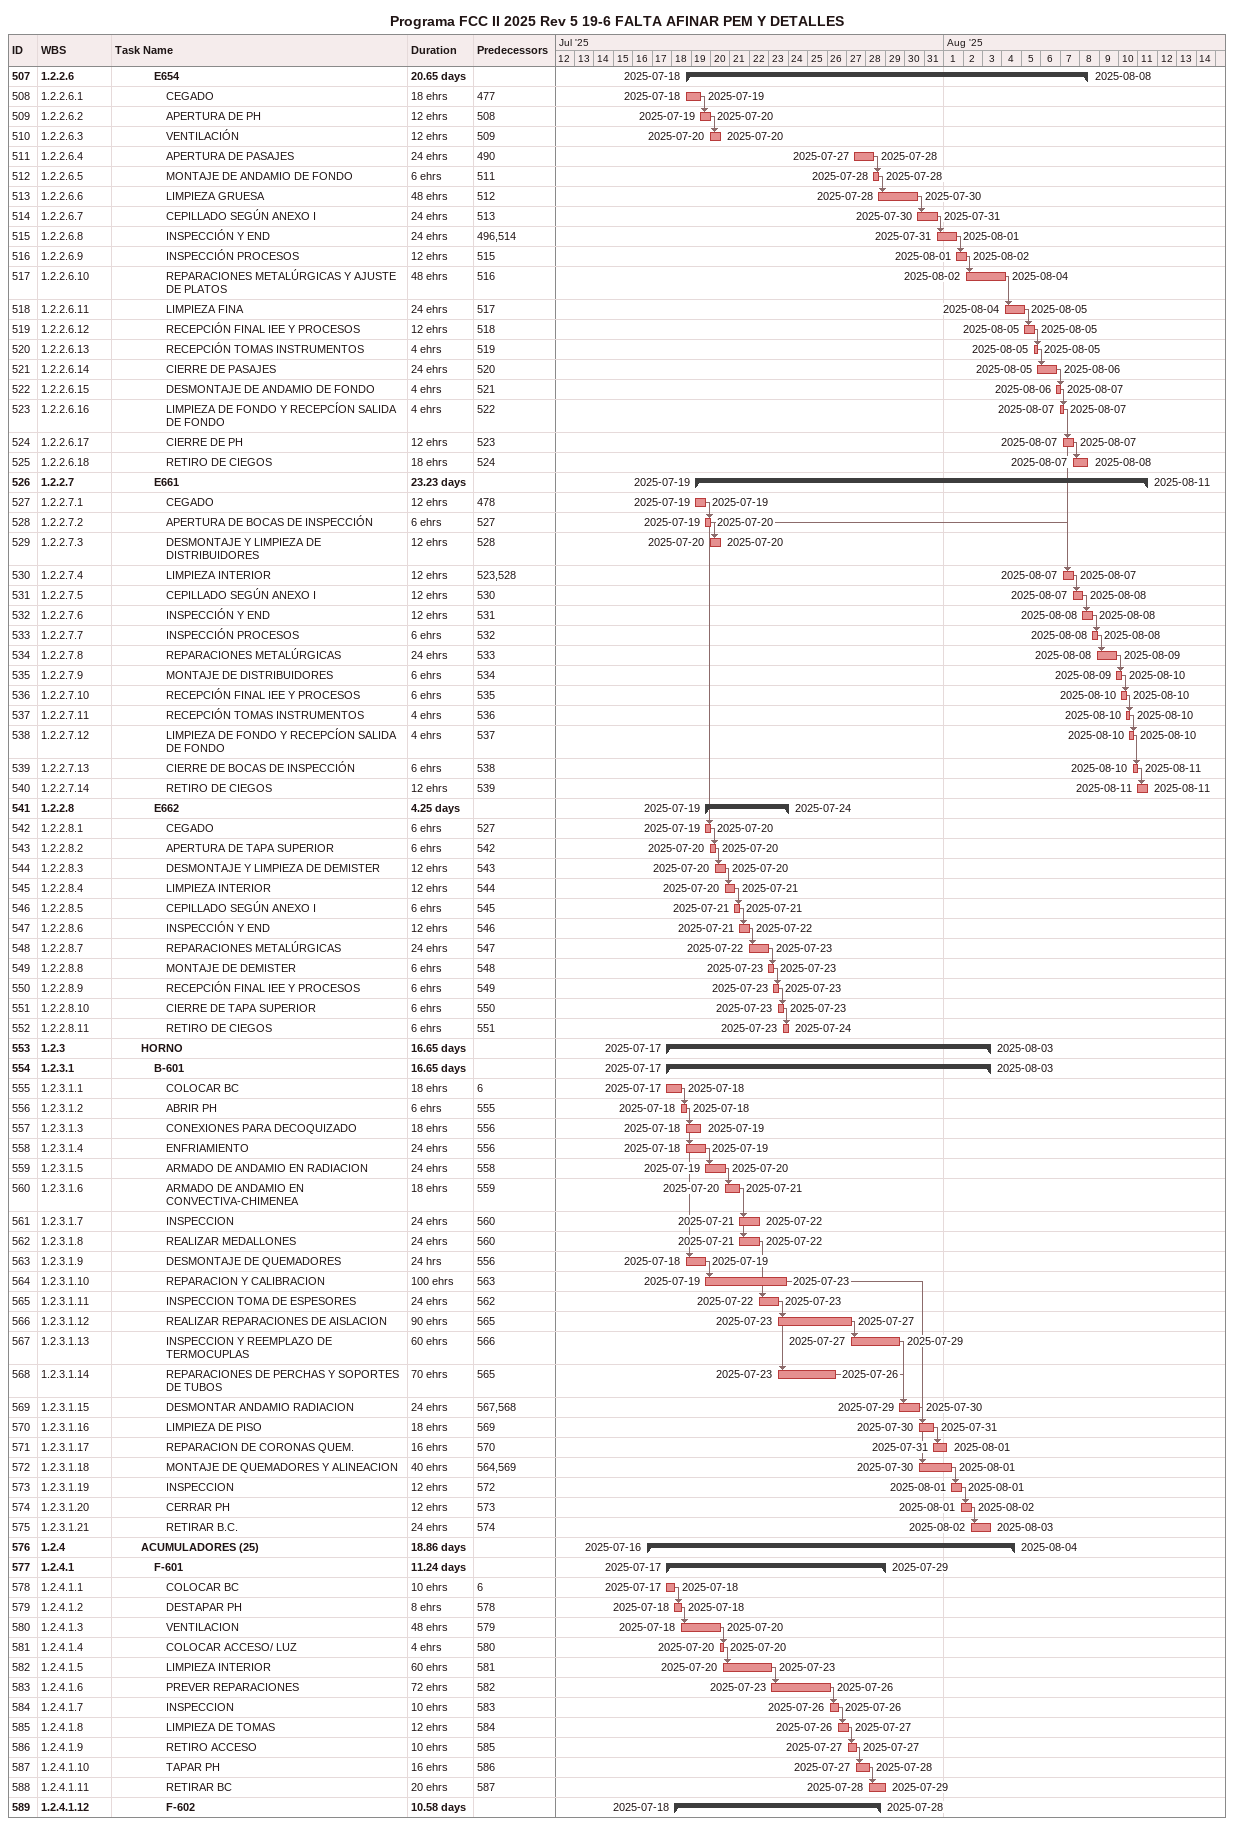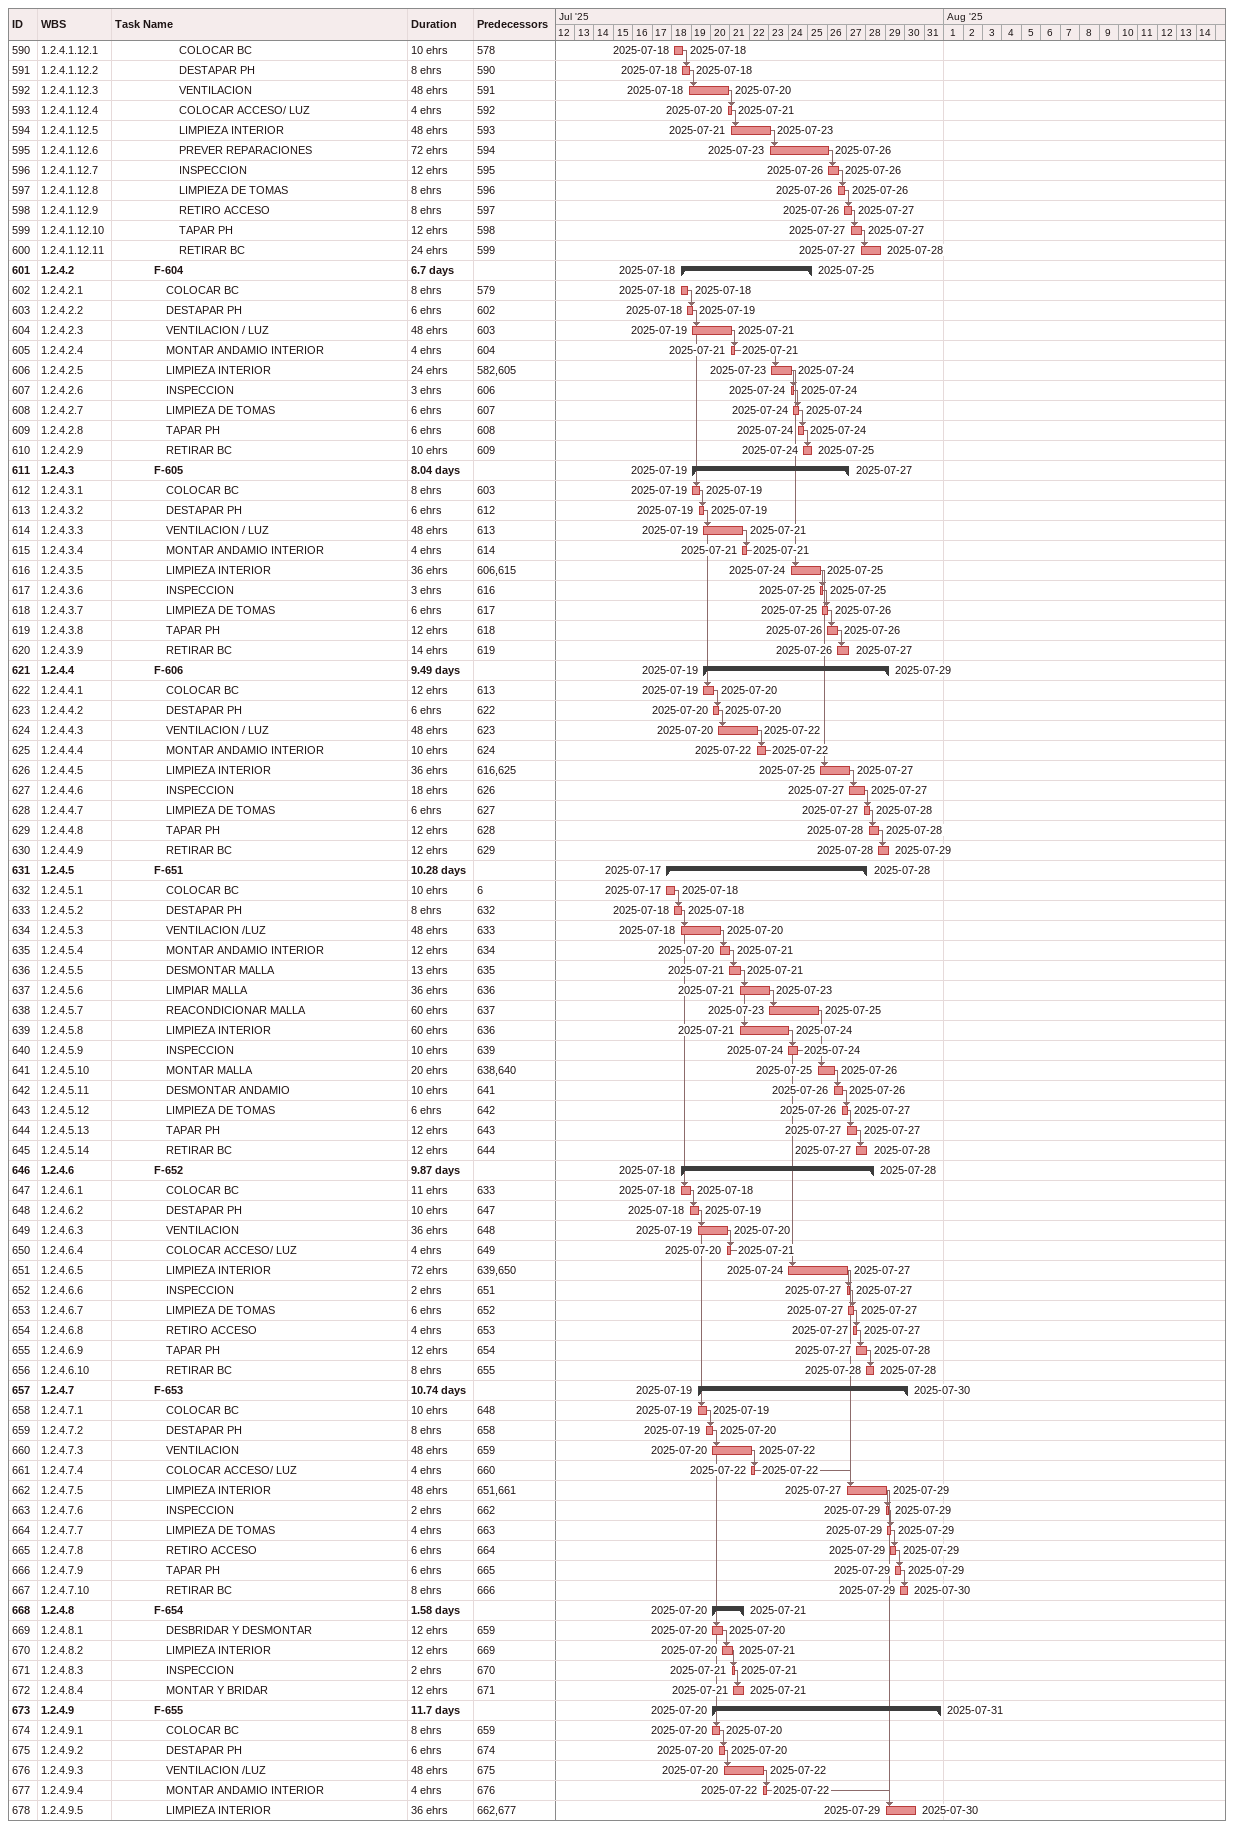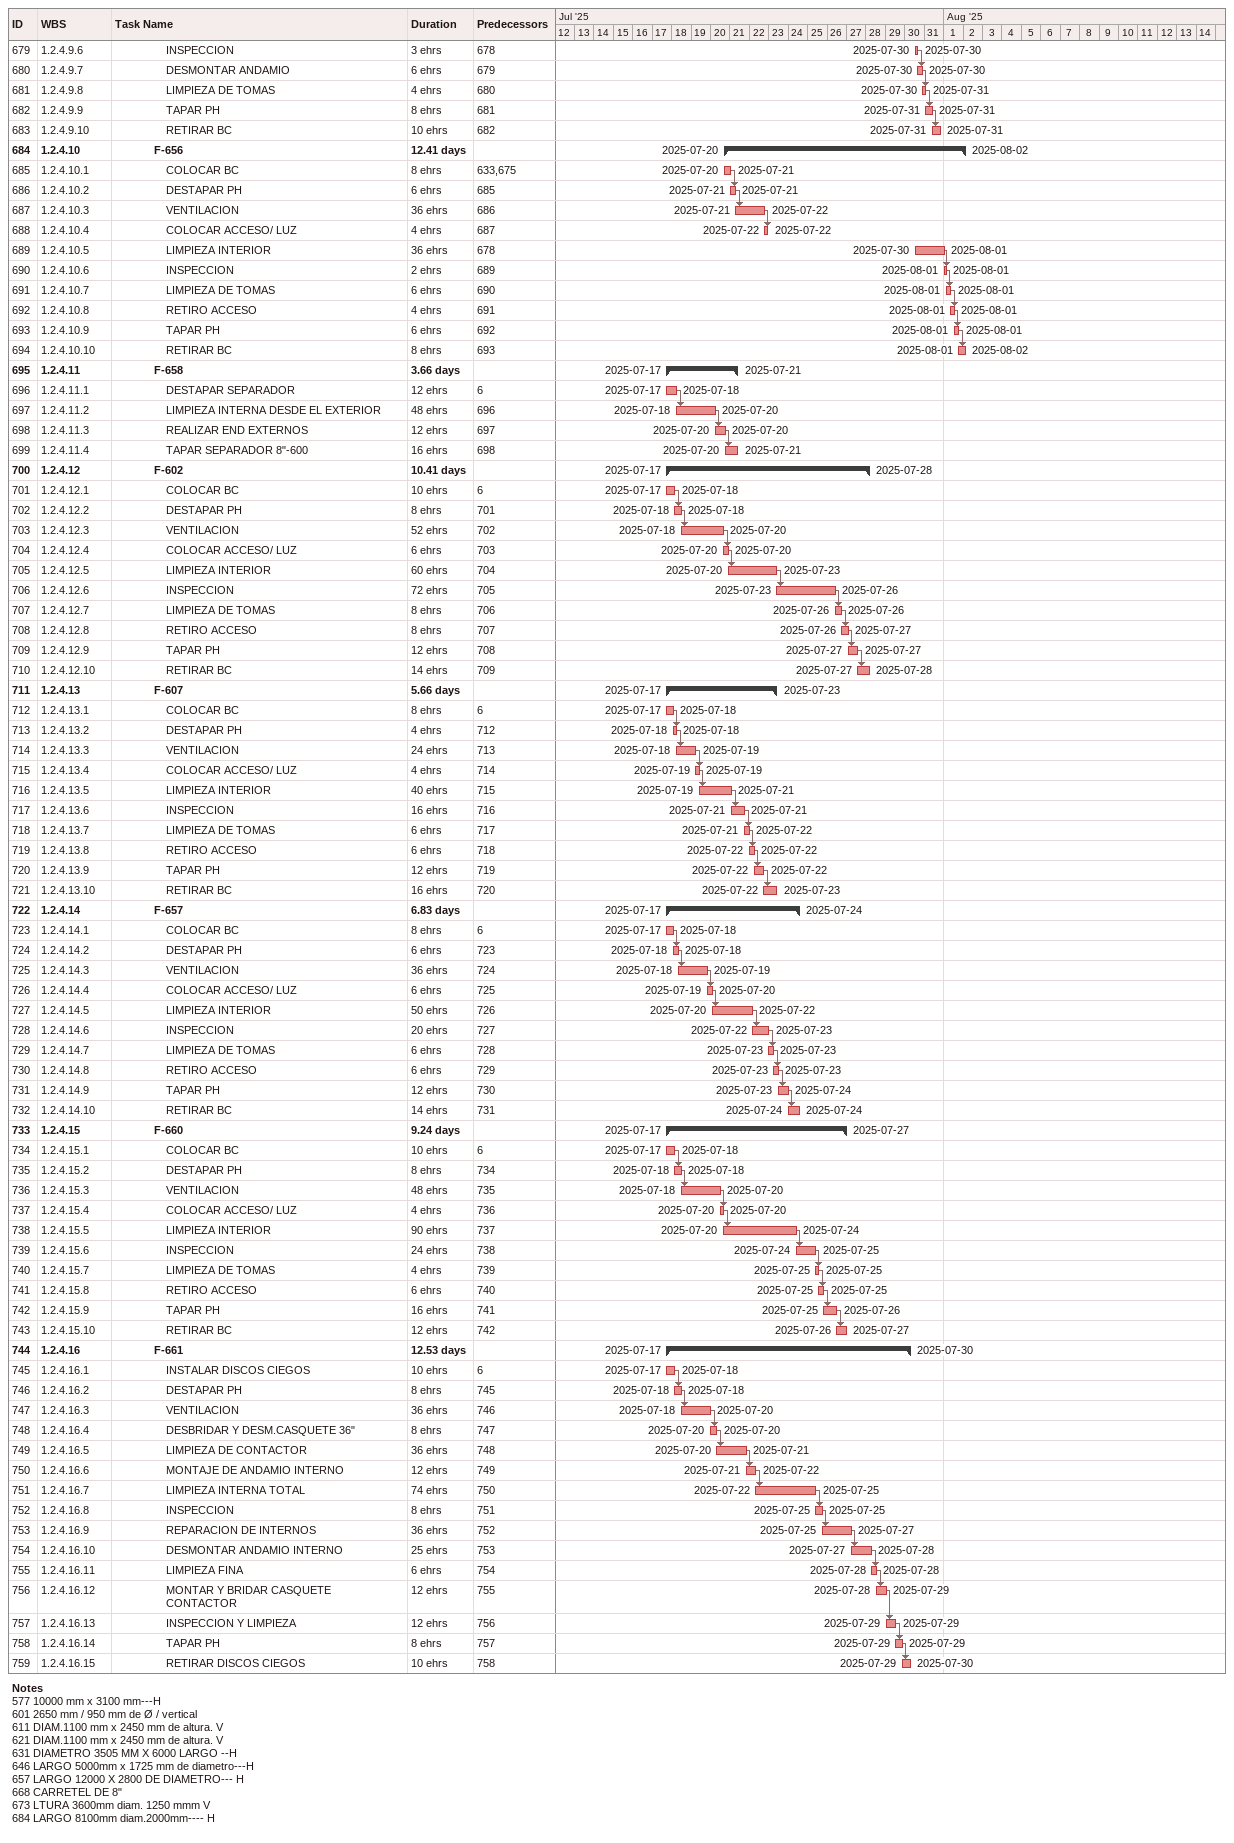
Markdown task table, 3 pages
Programa FCC II 2025 Rev 5 19-6 FALTA AFINAR PEM Y DETALLES

| ID | WBS | Task | Duration | Start | Finish | Predecessors |
|---|---|---|---|---|---|---|
| 507 | 1.2.2.6 | **E654** | 20.65d | 2025-07-18 | 2025-08-08 |  |
| 508 | 1.2.2.6.1 | CEGADO | 18eh | 2025-07-18 | 2025-07-19 | 477 |
| 509 | 1.2.2.6.2 | APERTURA DE PH | 12eh | 2025-07-19 | 2025-07-20 | 508 |
| 510 | 1.2.2.6.3 | VENTILACIÓN | 12eh | 2025-07-20 | 2025-07-20 | 509 |
| 511 | 1.2.2.6.4 | APERTURA DE PASAJES | 24eh | 2025-07-27 | 2025-07-28 | 490 |
| 512 | 1.2.2.6.5 | MONTAJE DE ANDAMIO DE FONDO | 6eh | 2025-07-28 | 2025-07-28 | 511 |
| 513 | 1.2.2.6.6 | LIMPIEZA GRUESA | 48eh | 2025-07-28 | 2025-07-30 | 512 |
| 514 | 1.2.2.6.7 | CEPILLADO SEGÚN ANEXO I | 24eh | 2025-07-30 | 2025-07-31 | 513 |
| 515 | 1.2.2.6.8 | INSPECCIÓN Y END | 24eh | 2025-07-31 | 2025-08-01 | 496, 514 |
| 516 | 1.2.2.6.9 | INSPECCIÓN PROCESOS | 12eh | 2025-08-01 | 2025-08-02 | 515 |
| 517 | 1.2.2.6.10 | REPARACIONES METALÚRGICAS Y AJUSTE DE PLATOS | 48eh | 2025-08-02 | 2025-08-04 | 516 |
| 518 | 1.2.2.6.11 | LIMPIEZA FINA | 24eh | 2025-08-04 | 2025-08-05 | 517 |
| 519 | 1.2.2.6.12 | RECEPCIÓN FINAL IEE Y PROCESOS | 12eh | 2025-08-05 | 2025-08-05 | 518 |
| 520 | 1.2.2.6.13 | RECEPCIÓN TOMAS INSTRUMENTOS | 4eh | 2025-08-05 | 2025-08-05 | 519 |
| 521 | 1.2.2.6.14 | CIERRE DE PASAJES | 24eh | 2025-08-05 | 2025-08-06 | 520 |
| 522 | 1.2.2.6.15 | DESMONTAJE DE ANDAMIO DE FONDO | 4eh | 2025-08-06 | 2025-08-07 | 521 |
| 523 | 1.2.2.6.16 | LIMPIEZA DE FONDO Y RECEPCÍON SALIDA DE FONDO | 4eh | 2025-08-07 | 2025-08-07 | 522 |
| 524 | 1.2.2.6.17 | CIERRE DE PH | 12eh | 2025-08-07 | 2025-08-07 | 523 |
| 525 | 1.2.2.6.18 | RETIRO DE CIEGOS | 18eh | 2025-08-07 | 2025-08-08 | 524 |
| 526 | 1.2.2.7 | **E661** | 23.23d | 2025-07-19 | 2025-08-11 |  |
| 527 | 1.2.2.7.1 | CEGADO | 12eh | 2025-07-19 | 2025-07-19 | 478 |
| 528 | 1.2.2.7.2 | APERTURA DE BOCAS DE INSPECCIÓN | 6eh | 2025-07-19 | 2025-07-20 | 527 |
| 529 | 1.2.2.7.3 | DESMONTAJE Y LIMPIEZA DE DISTRIBUIDORES | 12eh | 2025-07-20 | 2025-07-20 | 528 |
| 530 | 1.2.2.7.4 | LIMPIEZA INTERIOR | 12eh | 2025-08-07 | 2025-08-07 | 523, 528 |
| 531 | 1.2.2.7.5 | CEPILLADO SEGÚN ANEXO I | 12eh | 2025-08-07 | 2025-08-08 | 530 |
| 532 | 1.2.2.7.6 | INSPECCIÓN Y END | 12eh | 2025-08-08 | 2025-08-08 | 531 |
| 533 | 1.2.2.7.7 | INSPECCIÓN PROCESOS | 6eh | 2025-08-08 | 2025-08-08 | 532 |
| 534 | 1.2.2.7.8 | REPARACIONES METALÚRGICAS | 24eh | 2025-08-08 | 2025-08-09 | 533 |
| 535 | 1.2.2.7.9 | MONTAJE DE DISTRIBUIDORES | 6eh | 2025-08-09 | 2025-08-10 | 534 |
| 536 | 1.2.2.7.10 | RECEPCIÓN FINAL IEE Y PROCESOS | 6eh | 2025-08-10 | 2025-08-10 | 535 |
| 537 | 1.2.2.7.11 | RECEPCIÓN TOMAS INSTRUMENTOS | 4eh | 2025-08-10 | 2025-08-10 | 536 |
| 538 | 1.2.2.7.12 | LIMPIEZA DE FONDO Y RECEPCÍON SALIDA DE FONDO | 4eh | 2025-08-10 | 2025-08-10 | 537 |
| 539 | 1.2.2.7.13 | CIERRE DE BOCAS DE INSPECCIÓN | 6eh | 2025-08-10 | 2025-08-11 | 538 |
| 540 | 1.2.2.7.14 | RETIRO DE CIEGOS | 12eh | 2025-08-11 | 2025-08-11 | 539 |
| 541 | 1.2.2.8 | **E662** | 4.25d | 2025-07-19 | 2025-07-24 |  |
| 542 | 1.2.2.8.1 | CEGADO | 6eh | 2025-07-19 | 2025-07-20 | 527 |
| 543 | 1.2.2.8.2 | APERTURA DE TAPA SUPERIOR | 6eh | 2025-07-20 | 2025-07-20 | 542 |
| 544 | 1.2.2.8.3 | DESMONTAJE Y LIMPIEZA DE DEMISTER | 12eh | 2025-07-20 | 2025-07-20 | 543 |
| 545 | 1.2.2.8.4 | LIMPIEZA INTERIOR | 12eh | 2025-07-20 | 2025-07-21 | 544 |
| 546 | 1.2.2.8.5 | CEPILLADO SEGÚN ANEXO I | 6eh | 2025-07-21 | 2025-07-21 | 545 |
| 547 | 1.2.2.8.6 | INSPECCIÓN Y END | 12eh | 2025-07-21 | 2025-07-22 | 546 |
| 548 | 1.2.2.8.7 | REPARACIONES METALÚRGICAS | 24eh | 2025-07-22 | 2025-07-23 | 547 |
| 549 | 1.2.2.8.8 | MONTAJE DE DEMISTER | 6eh | 2025-07-23 | 2025-07-23 | 548 |
| 550 | 1.2.2.8.9 | RECEPCIÓN FINAL IEE Y PROCESOS | 6eh | 2025-07-23 | 2025-07-23 | 549 |
| 551 | 1.2.2.8.10 | CIERRE DE TAPA SUPERIOR | 6eh | 2025-07-23 | 2025-07-23 | 550 |
| 552 | 1.2.2.8.11 | RETIRO DE CIEGOS | 6eh | 2025-07-23 | 2025-07-24 | 551 |
| 553 | 1.2.3 | **HORNO** | 16.65d | 2025-07-17 | 2025-08-03 |  |
| 554 | 1.2.3.1 | **B-601** | 16.65d | 2025-07-17 | 2025-08-03 |  |
| 555 | 1.2.3.1.1 | COLOCAR BC | 18eh | 2025-07-17 | 2025-07-18 | 6 |
| 556 | 1.2.3.1.2 | ABRIR PH | 6eh | 2025-07-18 | 2025-07-18 | 555 |
| 557 | 1.2.3.1.3 | CONEXIONES PARA DECOQUIZADO | 18eh | 2025-07-18 | 2025-07-19 | 556 |
| 558 | 1.2.3.1.4 | ENFRIAMIENTO | 24eh | 2025-07-18 | 2025-07-19 | 556 |
| 559 | 1.2.3.1.5 | ARMADO DE ANDAMIO EN RADIACION | 24eh | 2025-07-19 | 2025-07-20 | 558 |
| 560 | 1.2.3.1.6 | ARMADO DE ANDAMIO EN CONVECTIVA-CHIMENEA | 18eh | 2025-07-20 | 2025-07-21 | 559 |
| 561 | 1.2.3.1.7 | INSPECCION | 24eh | 2025-07-21 | 2025-07-22 | 560 |
| 562 | 1.2.3.1.8 | REALIZAR MEDALLONES | 24eh | 2025-07-21 | 2025-07-22 | 560 |
| 563 | 1.2.3.1.9 | DESMONTAJE DE QUEMADORES | 24h | 2025-07-18 | 2025-07-19 | 556 |
| 564 | 1.2.3.1.10 | REPARACION Y CALIBRACION | 100eh | 2025-07-19 | 2025-07-23 | 563 |
| 565 | 1.2.3.1.11 | INSPECCION TOMA DE ESPESORES | 24eh | 2025-07-22 | 2025-07-23 | 562 |
| 566 | 1.2.3.1.12 | REALIZAR REPARACIONES DE AISLACION | 90eh | 2025-07-23 | 2025-07-27 | 565 |
| 567 | 1.2.3.1.13 | INSPECCION Y REEMPLAZO DE TERMOCUPLAS | 60eh | 2025-07-27 | 2025-07-29 | 566 |
| 568 | 1.2.3.1.14 | REPARACIONES DE PERCHAS Y SOPORTES DE TUBOS | 70eh | 2025-07-23 | 2025-07-26 | 565 |
| 569 | 1.2.3.1.15 | DESMONTAR ANDAMIO RADIACION | 24eh | 2025-07-29 | 2025-07-30 | 567, 568 |
| 570 | 1.2.3.1.16 | LIMPIEZA DE PISO | 18eh | 2025-07-30 | 2025-07-31 | 569 |
| 571 | 1.2.3.1.17 | REPARACION DE CORONAS QUEM. | 16eh | 2025-07-31 | 2025-08-01 | 570 |
| 572 | 1.2.3.1.18 | MONTAJE DE QUEMADORES Y ALINEACION | 40eh | 2025-07-30 | 2025-08-01 | 564, 569 |
| 573 | 1.2.3.1.19 | INSPECCION | 12eh | 2025-08-01 | 2025-08-01 | 572 |
| 574 | 1.2.3.1.20 | CERRAR PH | 12eh | 2025-08-01 | 2025-08-02 | 573 |
| 575 | 1.2.3.1.21 | RETIRAR B.C. | 24eh | 2025-08-02 | 2025-08-03 | 574 |
| 576 | 1.2.4 | **ACUMULADORES (25)** | 18.86d | 2025-07-16 | 2025-08-04 |  |
| 577 | 1.2.4.1 | **F-601** | 11.24d | 2025-07-17 | 2025-07-29 |  |
| 578 | 1.2.4.1.1 | COLOCAR BC | 10eh | 2025-07-17 | 2025-07-18 | 6 |
| 579 | 1.2.4.1.2 | DESTAPAR PH | 8eh | 2025-07-18 | 2025-07-18 | 578 |
| 580 | 1.2.4.1.3 | VENTILACION | 48eh | 2025-07-18 | 2025-07-20 | 579 |
| 581 | 1.2.4.1.4 | COLOCAR ACCESO/ LUZ | 4eh | 2025-07-20 | 2025-07-20 | 580 |
| 582 | 1.2.4.1.5 | LIMPIEZA INTERIOR | 60eh | 2025-07-20 | 2025-07-23 | 581 |
| 583 | 1.2.4.1.6 | PREVER REPARACIONES | 72eh | 2025-07-23 | 2025-07-26 | 582 |
| 584 | 1.2.4.1.7 | INSPECCION | 10eh | 2025-07-26 | 2025-07-26 | 583 |
| 585 | 1.2.4.1.8 | LIMPIEZA DE TOMAS | 12eh | 2025-07-26 | 2025-07-27 | 584 |
| 586 | 1.2.4.1.9 | RETIRO ACCESO | 10eh | 2025-07-27 | 2025-07-27 | 585 |
| 587 | 1.2.4.1.10 | TAPAR PH | 16eh | 2025-07-27 | 2025-07-28 | 586 |
| 588 | 1.2.4.1.11 | RETIRAR BC | 20eh | 2025-07-28 | 2025-07-29 | 587 |
| 589 | 1.2.4.1.12 | **F-602** | 10.58d | 2025-07-18 | 2025-07-28 |  |
| 590 | 1.2.4.1.12.1 | COLOCAR BC | 10eh | 2025-07-18 | 2025-07-18 | 578 |
| 591 | 1.2.4.1.12.2 | DESTAPAR PH | 8eh | 2025-07-18 | 2025-07-18 | 590 |
| 592 | 1.2.4.1.12.3 | VENTILACION | 48eh | 2025-07-18 | 2025-07-20 | 591 |
| 593 | 1.2.4.1.12.4 | COLOCAR ACCESO/ LUZ | 4eh | 2025-07-20 | 2025-07-21 | 592 |
| 594 | 1.2.4.1.12.5 | LIMPIEZA INTERIOR | 48eh | 2025-07-21 | 2025-07-23 | 593 |
| 595 | 1.2.4.1.12.6 | PREVER REPARACIONES | 72eh | 2025-07-23 | 2025-07-26 | 594 |
| 596 | 1.2.4.1.12.7 | INSPECCION | 12eh | 2025-07-26 | 2025-07-26 | 595 |
| 597 | 1.2.4.1.12.8 | LIMPIEZA DE TOMAS | 8eh | 2025-07-26 | 2025-07-26 | 596 |
| 598 | 1.2.4.1.12.9 | RETIRO ACCESO | 8eh | 2025-07-26 | 2025-07-27 | 597 |
| 599 | 1.2.4.1.12.10 | TAPAR PH | 12eh | 2025-07-27 | 2025-07-27 | 598 |
| 600 | 1.2.4.1.12.11 | RETIRAR BC | 24eh | 2025-07-27 | 2025-07-28 | 599 |
| 601 | 1.2.4.2 | **F-604** | 6.7d | 2025-07-18 | 2025-07-25 |  |
| 602 | 1.2.4.2.1 | COLOCAR BC | 8eh | 2025-07-18 | 2025-07-18 | 579 |
| 603 | 1.2.4.2.2 | DESTAPAR PH | 6eh | 2025-07-18 | 2025-07-19 | 602 |
| 604 | 1.2.4.2.3 | VENTILACION / LUZ | 48eh | 2025-07-19 | 2025-07-21 | 603 |
| 605 | 1.2.4.2.4 | MONTAR ANDAMIO INTERIOR | 4eh | 2025-07-21 | 2025-07-21 | 604 |
| 606 | 1.2.4.2.5 | LIMPIEZA INTERIOR | 24eh | 2025-07-23 | 2025-07-24 | 582, 605 |
| 607 | 1.2.4.2.6 | INSPECCION | 3eh | 2025-07-24 | 2025-07-24 | 606 |
| 608 | 1.2.4.2.7 | LIMPIEZA DE TOMAS | 6eh | 2025-07-24 | 2025-07-24 | 607 |
| 609 | 1.2.4.2.8 | TAPAR PH | 6eh | 2025-07-24 | 2025-07-24 | 608 |
| 610 | 1.2.4.2.9 | RETIRAR BC | 10eh | 2025-07-24 | 2025-07-25 | 609 |
| 611 | 1.2.4.3 | **F-605** | 8.04d | 2025-07-19 | 2025-07-27 |  |
| 612 | 1.2.4.3.1 | COLOCAR BC | 8eh | 2025-07-19 | 2025-07-19 | 603 |
| 613 | 1.2.4.3.2 | DESTAPAR PH | 6eh | 2025-07-19 | 2025-07-19 | 612 |
| 614 | 1.2.4.3.3 | VENTILACION / LUZ | 48eh | 2025-07-19 | 2025-07-21 | 613 |
| 615 | 1.2.4.3.4 | MONTAR ANDAMIO INTERIOR | 4eh | 2025-07-21 | 2025-07-21 | 614 |
| 616 | 1.2.4.3.5 | LIMPIEZA INTERIOR | 36eh | 2025-07-24 | 2025-07-25 | 606, 615 |
| 617 | 1.2.4.3.6 | INSPECCION | 3eh | 2025-07-25 | 2025-07-25 | 616 |
| 618 | 1.2.4.3.7 | LIMPIEZA DE TOMAS | 6eh | 2025-07-25 | 2025-07-26 | 617 |
| 619 | 1.2.4.3.8 | TAPAR PH | 12eh | 2025-07-26 | 2025-07-26 | 618 |
| 620 | 1.2.4.3.9 | RETIRAR BC | 14eh | 2025-07-26 | 2025-07-27 | 619 |
| 621 | 1.2.4.4 | **F-606** | 9.49d | 2025-07-19 | 2025-07-29 |  |
| 622 | 1.2.4.4.1 | COLOCAR BC | 12eh | 2025-07-19 | 2025-07-20 | 613 |
| 623 | 1.2.4.4.2 | DESTAPAR PH | 6eh | 2025-07-20 | 2025-07-20 | 622 |
| 624 | 1.2.4.4.3 | VENTILACION / LUZ | 48eh | 2025-07-20 | 2025-07-22 | 623 |
| 625 | 1.2.4.4.4 | MONTAR ANDAMIO INTERIOR | 10eh | 2025-07-22 | 2025-07-22 | 624 |
| 626 | 1.2.4.4.5 | LIMPIEZA INTERIOR | 36eh | 2025-07-25 | 2025-07-27 | 616, 625 |
| 627 | 1.2.4.4.6 | INSPECCION | 18eh | 2025-07-27 | 2025-07-27 | 626 |
| 628 | 1.2.4.4.7 | LIMPIEZA DE TOMAS | 6eh | 2025-07-27 | 2025-07-28 | 627 |
| 629 | 1.2.4.4.8 | TAPAR PH | 12eh | 2025-07-28 | 2025-07-28 | 628 |
| 630 | 1.2.4.4.9 | RETIRAR BC | 12eh | 2025-07-28 | 2025-07-29 | 629 |
| 631 | 1.2.4.5 | **F-651** | 10.28d | 2025-07-17 | 2025-07-28 |  |
| 632 | 1.2.4.5.1 | COLOCAR BC | 10eh | 2025-07-17 | 2025-07-18 | 6 |
| 633 | 1.2.4.5.2 | DESTAPAR PH | 8eh | 2025-07-18 | 2025-07-18 | 632 |
| 634 | 1.2.4.5.3 | VENTILACION /LUZ | 48eh | 2025-07-18 | 2025-07-20 | 633 |
| 635 | 1.2.4.5.4 | MONTAR ANDAMIO INTERIOR | 12eh | 2025-07-20 | 2025-07-21 | 634 |
| 636 | 1.2.4.5.5 | DESMONTAR MALLA | 13eh | 2025-07-21 | 2025-07-21 | 635 |
| 637 | 1.2.4.5.6 | LIMPIAR MALLA | 36eh | 2025-07-21 | 2025-07-23 | 636 |
| 638 | 1.2.4.5.7 | REACONDICIONAR MALLA | 60eh | 2025-07-23 | 2025-07-25 | 637 |
| 639 | 1.2.4.5.8 | LIMPIEZA INTERIOR | 60eh | 2025-07-21 | 2025-07-24 | 636 |
| 640 | 1.2.4.5.9 | INSPECCION | 10eh | 2025-07-24 | 2025-07-24 | 639 |
| 641 | 1.2.4.5.10 | MONTAR MALLA | 20eh | 2025-07-25 | 2025-07-26 | 638, 640 |
| 642 | 1.2.4.5.11 | DESMONTAR ANDAMIO | 10eh | 2025-07-26 | 2025-07-26 | 641 |
| 643 | 1.2.4.5.12 | LIMPIEZA DE TOMAS | 6eh | 2025-07-26 | 2025-07-27 | 642 |
| 644 | 1.2.4.5.13 | TAPAR PH | 12eh | 2025-07-27 | 2025-07-27 | 643 |
| 645 | 1.2.4.5.14 | RETIRAR BC | 12eh | 2025-07-27 | 2025-07-28 | 644 |
| 646 | 1.2.4.6 | **F-652** | 9.87d | 2025-07-18 | 2025-07-28 |  |
| 647 | 1.2.4.6.1 | COLOCAR BC | 11eh | 2025-07-18 | 2025-07-18 | 633 |
| 648 | 1.2.4.6.2 | DESTAPAR PH | 10eh | 2025-07-18 | 2025-07-19 | 647 |
| 649 | 1.2.4.6.3 | VENTILACION | 36eh | 2025-07-19 | 2025-07-20 | 648 |
| 650 | 1.2.4.6.4 | COLOCAR ACCESO/ LUZ | 4eh | 2025-07-20 | 2025-07-21 | 649 |
| 651 | 1.2.4.6.5 | LIMPIEZA INTERIOR | 72eh | 2025-07-24 | 2025-07-27 | 639, 650 |
| 652 | 1.2.4.6.6 | INSPECCION | 2eh | 2025-07-27 | 2025-07-27 | 651 |
| 653 | 1.2.4.6.7 | LIMPIEZA DE TOMAS | 6eh | 2025-07-27 | 2025-07-27 | 652 |
| 654 | 1.2.4.6.8 | RETIRO ACCESO | 4eh | 2025-07-27 | 2025-07-27 | 653 |
| 655 | 1.2.4.6.9 | TAPAR PH | 12eh | 2025-07-27 | 2025-07-28 | 654 |
| 656 | 1.2.4.6.10 | RETIRAR BC | 8eh | 2025-07-28 | 2025-07-28 | 655 |
| 657 | 1.2.4.7 | **F-653** | 10.74d | 2025-07-19 | 2025-07-30 |  |
| 658 | 1.2.4.7.1 | COLOCAR BC | 10eh | 2025-07-19 | 2025-07-19 | 648 |
| 659 | 1.2.4.7.2 | DESTAPAR PH | 8eh | 2025-07-19 | 2025-07-20 | 658 |
| 660 | 1.2.4.7.3 | VENTILACION | 48eh | 2025-07-20 | 2025-07-22 | 659 |
| 661 | 1.2.4.7.4 | COLOCAR ACCESO/ LUZ | 4eh | 2025-07-22 | 2025-07-22 | 660 |
| 662 | 1.2.4.7.5 | LIMPIEZA INTERIOR | 48eh | 2025-07-27 | 2025-07-29 | 651, 661 |
| 663 | 1.2.4.7.6 | INSPECCION | 2eh | 2025-07-29 | 2025-07-29 | 662 |
| 664 | 1.2.4.7.7 | LIMPIEZA DE TOMAS | 4eh | 2025-07-29 | 2025-07-29 | 663 |
| 665 | 1.2.4.7.8 | RETIRO ACCESO | 6eh | 2025-07-29 | 2025-07-29 | 664 |
| 666 | 1.2.4.7.9 | TAPAR PH | 6eh | 2025-07-29 | 2025-07-29 | 665 |
| 667 | 1.2.4.7.10 | RETIRAR BC | 8eh | 2025-07-29 | 2025-07-30 | 666 |
| 668 | 1.2.4.8 | **F-654** | 1.58d | 2025-07-20 | 2025-07-21 |  |
| 669 | 1.2.4.8.1 | DESBRIDAR Y DESMONTAR | 12eh | 2025-07-20 | 2025-07-20 | 659 |
| 670 | 1.2.4.8.2 | LIMPIEZA INTERIOR | 12eh | 2025-07-20 | 2025-07-21 | 669 |
| 671 | 1.2.4.8.3 | INSPECCION | 2eh | 2025-07-21 | 2025-07-21 | 670 |
| 672 | 1.2.4.8.4 | MONTAR Y BRIDAR | 12eh | 2025-07-21 | 2025-07-21 | 671 |
| 673 | 1.2.4.9 | **F-655** | 11.7d | 2025-07-20 | 2025-07-31 |  |
| 674 | 1.2.4.9.1 | COLOCAR BC | 8eh | 2025-07-20 | 2025-07-20 | 659 |
| 675 | 1.2.4.9.2 | DESTAPAR PH | 6eh | 2025-07-20 | 2025-07-20 | 674 |
| 676 | 1.2.4.9.3 | VENTILACION /LUZ | 48eh | 2025-07-20 | 2025-07-22 | 675 |
| 677 | 1.2.4.9.4 | MONTAR ANDAMIO INTERIOR | 4eh | 2025-07-22 | 2025-07-22 | 676 |
| 678 | 1.2.4.9.5 | LIMPIEZA INTERIOR | 36eh | 2025-07-29 | 2025-07-30 | 662, 677 |
| 679 | 1.2.4.9.6 | INSPECCION | 3eh | 2025-07-30 | 2025-07-30 | 678 |
| 680 | 1.2.4.9.7 | DESMONTAR ANDAMIO | 6eh | 2025-07-30 | 2025-07-30 | 679 |
| 681 | 1.2.4.9.8 | LIMPIEZA DE TOMAS | 4eh | 2025-07-30 | 2025-07-31 | 680 |
| 682 | 1.2.4.9.9 | TAPAR PH | 8eh | 2025-07-31 | 2025-07-31 | 681 |
| 683 | 1.2.4.9.10 | RETIRAR BC | 10eh | 2025-07-31 | 2025-07-31 | 682 |
| 684 | 1.2.4.10 | **F-656** | 12.41d | 2025-07-20 | 2025-08-02 |  |
| 685 | 1.2.4.10.1 | COLOCAR BC | 8eh | 2025-07-20 | 2025-07-21 | 633, 675 |
| 686 | 1.2.4.10.2 | DESTAPAR PH | 6eh | 2025-07-21 | 2025-07-21 | 685 |
| 687 | 1.2.4.10.3 | VENTILACION | 36eh | 2025-07-21 | 2025-07-22 | 686 |
| 688 | 1.2.4.10.4 | COLOCAR ACCESO/ LUZ | 4eh | 2025-07-22 | 2025-07-22 | 687 |
| 689 | 1.2.4.10.5 | LIMPIEZA INTERIOR | 36eh | 2025-07-30 | 2025-08-01 | 678 |
| 690 | 1.2.4.10.6 | INSPECCION | 2eh | 2025-08-01 | 2025-08-01 | 689 |
| 691 | 1.2.4.10.7 | LIMPIEZA DE TOMAS | 6eh | 2025-08-01 | 2025-08-01 | 690 |
| 692 | 1.2.4.10.8 | RETIRO ACCESO | 4eh | 2025-08-01 | 2025-08-01 | 691 |
| 693 | 1.2.4.10.9 | TAPAR PH | 6eh | 2025-08-01 | 2025-08-01 | 692 |
| 694 | 1.2.4.10.10 | RETIRAR BC | 8eh | 2025-08-01 | 2025-08-02 | 693 |
| 695 | 1.2.4.11 | **F-658** | 3.66d | 2025-07-17 | 2025-07-21 |  |
| 696 | 1.2.4.11.1 | DESTAPAR SEPARADOR | 12eh | 2025-07-17 | 2025-07-18 | 6 |
| 697 | 1.2.4.11.2 | LIMPIEZA INTERNA DESDE EL EXTERIOR | 48eh | 2025-07-18 | 2025-07-20 | 696 |
| 698 | 1.2.4.11.3 | REALIZAR END EXTERNOS | 12eh | 2025-07-20 | 2025-07-20 | 697 |
| 699 | 1.2.4.11.4 | TAPAR SEPARADOR 8"-600 | 16eh | 2025-07-20 | 2025-07-21 | 698 |
| 700 | 1.2.4.12 | **F-602** | 10.41d | 2025-07-17 | 2025-07-28 |  |
| 701 | 1.2.4.12.1 | COLOCAR BC | 10eh | 2025-07-17 | 2025-07-18 | 6 |
| 702 | 1.2.4.12.2 | DESTAPAR PH | 8eh | 2025-07-18 | 2025-07-18 | 701 |
| 703 | 1.2.4.12.3 | VENTILACION | 52eh | 2025-07-18 | 2025-07-20 | 702 |
| 704 | 1.2.4.12.4 | COLOCAR ACCESO/ LUZ | 6eh | 2025-07-20 | 2025-07-20 | 703 |
| 705 | 1.2.4.12.5 | LIMPIEZA INTERIOR | 60eh | 2025-07-20 | 2025-07-23 | 704 |
| 706 | 1.2.4.12.6 | INSPECCION | 72eh | 2025-07-23 | 2025-07-26 | 705 |
| 707 | 1.2.4.12.7 | LIMPIEZA DE TOMAS | 8eh | 2025-07-26 | 2025-07-26 | 706 |
| 708 | 1.2.4.12.8 | RETIRO ACCESO | 8eh | 2025-07-26 | 2025-07-27 | 707 |
| 709 | 1.2.4.12.9 | TAPAR PH | 12eh | 2025-07-27 | 2025-07-27 | 708 |
| 710 | 1.2.4.12.10 | RETIRAR BC | 14eh | 2025-07-27 | 2025-07-28 | 709 |
| 711 | 1.2.4.13 | **F-607** | 5.66d | 2025-07-17 | 2025-07-23 |  |
| 712 | 1.2.4.13.1 | COLOCAR BC | 8eh | 2025-07-17 | 2025-07-18 | 6 |
| 713 | 1.2.4.13.2 | DESTAPAR PH | 4eh | 2025-07-18 | 2025-07-18 | 712 |
| 714 | 1.2.4.13.3 | VENTILACION | 24eh | 2025-07-18 | 2025-07-19 | 713 |
| 715 | 1.2.4.13.4 | COLOCAR ACCESO/ LUZ | 4eh | 2025-07-19 | 2025-07-19 | 714 |
| 716 | 1.2.4.13.5 | LIMPIEZA INTERIOR | 40eh | 2025-07-19 | 2025-07-21 | 715 |
| 717 | 1.2.4.13.6 | INSPECCION | 16eh | 2025-07-21 | 2025-07-21 | 716 |
| 718 | 1.2.4.13.7 | LIMPIEZA DE TOMAS | 6eh | 2025-07-21 | 2025-07-22 | 717 |
| 719 | 1.2.4.13.8 | RETIRO ACCESO | 6eh | 2025-07-22 | 2025-07-22 | 718 |
| 720 | 1.2.4.13.9 | TAPAR PH | 12eh | 2025-07-22 | 2025-07-22 | 719 |
| 721 | 1.2.4.13.10 | RETIRAR BC | 16eh | 2025-07-22 | 2025-07-23 | 720 |
| 722 | 1.2.4.14 | **F-657** | 6.83d | 2025-07-17 | 2025-07-24 |  |
| 723 | 1.2.4.14.1 | COLOCAR BC | 8eh | 2025-07-17 | 2025-07-18 | 6 |
| 724 | 1.2.4.14.2 | DESTAPAR PH | 6eh | 2025-07-18 | 2025-07-18 | 723 |
| 725 | 1.2.4.14.3 | VENTILACION | 36eh | 2025-07-18 | 2025-07-19 | 724 |
| 726 | 1.2.4.14.4 | COLOCAR ACCESO/ LUZ | 6eh | 2025-07-19 | 2025-07-20 | 725 |
| 727 | 1.2.4.14.5 | LIMPIEZA INTERIOR | 50eh | 2025-07-20 | 2025-07-22 | 726 |
| 728 | 1.2.4.14.6 | INSPECCION | 20eh | 2025-07-22 | 2025-07-23 | 727 |
| 729 | 1.2.4.14.7 | LIMPIEZA DE TOMAS | 6eh | 2025-07-23 | 2025-07-23 | 728 |
| 730 | 1.2.4.14.8 | RETIRO ACCESO | 6eh | 2025-07-23 | 2025-07-23 | 729 |
| 731 | 1.2.4.14.9 | TAPAR PH | 12eh | 2025-07-23 | 2025-07-24 | 730 |
| 732 | 1.2.4.14.10 | RETIRAR BC | 14eh | 2025-07-24 | 2025-07-24 | 731 |
| 733 | 1.2.4.15 | **F-660** | 9.24d | 2025-07-17 | 2025-07-27 |  |
| 734 | 1.2.4.15.1 | COLOCAR BC | 10eh | 2025-07-17 | 2025-07-18 | 6 |
| 735 | 1.2.4.15.2 | DESTAPAR PH | 8eh | 2025-07-18 | 2025-07-18 | 734 |
| 736 | 1.2.4.15.3 | VENTILACION | 48eh | 2025-07-18 | 2025-07-20 | 735 |
| 737 | 1.2.4.15.4 | COLOCAR ACCESO/ LUZ | 4eh | 2025-07-20 | 2025-07-20 | 736 |
| 738 | 1.2.4.15.5 | LIMPIEZA INTERIOR | 90eh | 2025-07-20 | 2025-07-24 | 737 |
| 739 | 1.2.4.15.6 | INSPECCION | 24eh | 2025-07-24 | 2025-07-25 | 738 |
| 740 | 1.2.4.15.7 | LIMPIEZA DE TOMAS | 4eh | 2025-07-25 | 2025-07-25 | 739 |
| 741 | 1.2.4.15.8 | RETIRO ACCESO | 6eh | 2025-07-25 | 2025-07-25 | 740 |
| 742 | 1.2.4.15.9 | TAPAR PH | 16eh | 2025-07-25 | 2025-07-26 | 741 |
| 743 | 1.2.4.15.10 | RETIRAR BC | 12eh | 2025-07-26 | 2025-07-27 | 742 |
| 744 | 1.2.4.16 | **F-661** | 12.53d | 2025-07-17 | 2025-07-30 |  |
| 745 | 1.2.4.16.1 | INSTALAR DISCOS CIEGOS | 10eh | 2025-07-17 | 2025-07-18 | 6 |
| 746 | 1.2.4.16.2 | DESTAPAR PH | 8eh | 2025-07-18 | 2025-07-18 | 745 |
| 747 | 1.2.4.16.3 | VENTILACION | 36eh | 2025-07-18 | 2025-07-20 | 746 |
| 748 | 1.2.4.16.4 | DESBRIDAR Y DESM.CASQUETE 36" | 8eh | 2025-07-20 | 2025-07-20 | 747 |
| 749 | 1.2.4.16.5 | LIMPIEZA DE CONTACTOR | 36eh | 2025-07-20 | 2025-07-21 | 748 |
| 750 | 1.2.4.16.6 | MONTAJE DE ANDAMIO INTERNO | 12eh | 2025-07-21 | 2025-07-22 | 749 |
| 751 | 1.2.4.16.7 | LIMPIEZA INTERNA TOTAL | 74eh | 2025-07-22 | 2025-07-25 | 750 |
| 752 | 1.2.4.16.8 | INSPECCION | 8eh | 2025-07-25 | 2025-07-25 | 751 |
| 753 | 1.2.4.16.9 | REPARACION DE INTERNOS | 36eh | 2025-07-25 | 2025-07-27 | 752 |
| 754 | 1.2.4.16.10 | DESMONTAR ANDAMIO INTERNO | 25eh | 2025-07-27 | 2025-07-28 | 753 |
| 755 | 1.2.4.16.11 | LIMPIEZA FINA | 6eh | 2025-07-28 | 2025-07-28 | 754 |
| 756 | 1.2.4.16.12 | MONTAR Y BRIDAR CASQUETE CONTACTOR | 12eh | 2025-07-28 | 2025-07-29 | 755 |
| 757 | 1.2.4.16.13 | INSPECCION Y LIMPIEZA | 12eh | 2025-07-29 | 2025-07-29 | 756 |
| 758 | 1.2.4.16.14 | TAPAR PH | 8eh | 2025-07-29 | 2025-07-29 | 757 |
| 759 | 1.2.4.16.15 | RETIRAR DISCOS CIEGOS | 10eh | 2025-07-29 | 2025-07-30 | 758 |

Notes
- 577: 10000 mm x 3100 mm---H
- 601: 2650 mm / 950 mm de Ø / vertical
- 611: DIAM.1100 mm x 2450 mm de altura. V
- 621: DIAM.1100 mm x 2450 mm de altura. V
- 631: DIAMETRO 3505 MM X 6000 LARGO --H
- 646: LARGO 5000mm x 1725 mm de diametro---H
- 657: LARGO 12000 X 2800 DE DIAMETRO--- H
- 668: CARRETEL DE 8"
- 673: LTURA 3600mm diam. 1250 mmm V
- 684: LARGO 8100mm diam.2000mm---- H
